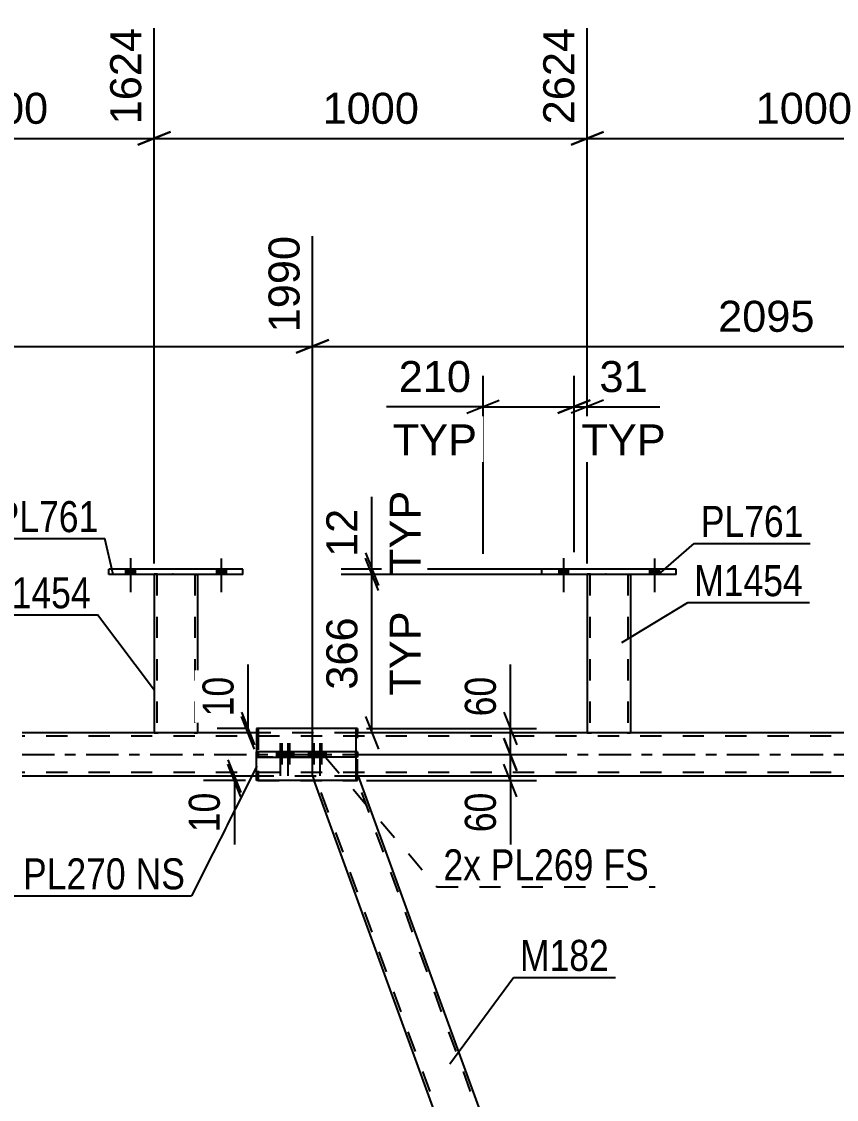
# Model space of a CAD drawing. Header units: millimetres. Extents: x 0 to 841, y 0 to 594.
# Drawn here: x 113.8 to 189.1, y 399 to 498.5 of the extents above; entities that cross this region are included whole.
import ezdxf

# ---------------------------------------------------------------- set-up
doc = ezdxf.new("R2010")
doc.units = ezdxf.units.MM
doc.linetypes.add('DXK_LINE_DOT2', pattern=[3.9198, 1.9599, -1.9599])
doc.linetypes.add('DXK_LINE_DOT3', pattern=[5.9187, 2.979, -0.9799, 0.9799, -0.9799])
doc.styles.add('Arial', font='ARIAL.TTF', dxfattribs={"height": 0.2})
doc.styles.add('Arial Narrow', font='ARIALN.TTF', dxfattribs={"height": 0.2})

# ---------------------------------------------------------------- blocks, each defined once
blk = doc.blocks.new('Bolt-317306913-2172 - 2138')
at = {"linetype": 'Continuous'}
for points in [[(123.44, 447.456), (124.32, 447.455), (124.32, 447.935), (123.44, 447.936)], [(131.84, 447.453), (132.72, 447.453), (132.72, 447.933), (131.84, 447.933)]]:
    blk.add_hatch(color=1, dxfattribs=at).paths.add_polyline_path(points)
at = {"color": 1, "linetype": 'Continuous'}
for p, q in [((123.88, 448.936), (123.879, 445.816)), ((132.28, 448.933), (132.279, 445.813)), ((123.44, 447.936), (123.44, 447.456)), ((124.32, 447.935), (124.32, 447.455)), ((131.84, 447.933), (131.84, 447.453)), ((132.72, 447.933), (132.72, 447.453))]:
    blk.add_line(p, q, dxfattribs=at)
blk = doc.blocks.new('Bolt-317306913-2173 - 2138')
at = {"linetype": 'Continuous'}
for points in [[(123.44, 447.456), (124.32, 447.455), (124.32, 447.935), (123.44, 447.936)], [(131.84, 447.453), (132.72, 447.453), (132.72, 447.933), (131.84, 447.933)]]:
    blk.add_hatch(color=1, dxfattribs=at).paths.add_polyline_path(points)
at = {"color": 1, "linetype": 'Continuous'}
for p, q in [((123.88, 448.936), (123.879, 445.816)), ((132.28, 448.933), (132.279, 445.813)), ((123.44, 447.936), (123.44, 447.456)), ((124.32, 447.935), (124.32, 447.455)), ((131.84, 447.933), (131.84, 447.453)), ((132.72, 447.933), (132.72, 447.453))]:
    blk.add_line(p, q, dxfattribs=at)
blk = doc.blocks.new('Bolt-317306913-2174 - 2138')
at = {"linetype": 'Continuous'}
for points in [[(163.442, 447.456), (164.322, 447.455), (164.323, 447.935), (163.443, 447.936)], [(171.842, 447.453), (172.722, 447.453), (172.723, 447.933), (171.843, 447.933)]]:
    blk.add_hatch(color=1, dxfattribs=at).paths.add_polyline_path(points)
at = {"color": 1, "linetype": 'Continuous'}
for p, q in [((163.883, 448.936), (163.882, 445.816)), ((172.283, 448.933), (172.282, 445.813)), ((163.443, 447.936), (163.442, 447.456)), ((164.323, 447.935), (164.322, 447.455)), ((171.843, 447.933), (171.842, 447.453)), ((172.723, 447.933), (172.722, 447.453))]:
    blk.add_line(p, q, dxfattribs=at)
blk = doc.blocks.new('Bolt-317306913-2175 - 2138')
at = {"linetype": 'Continuous'}
for points in [[(163.442, 447.456), (164.322, 447.455), (164.323, 447.935), (163.443, 447.936)], [(171.842, 447.453), (172.722, 447.453), (172.723, 447.933), (171.843, 447.933)]]:
    blk.add_hatch(color=1, dxfattribs=at).paths.add_polyline_path(points)
at = {"color": 1, "linetype": 'Continuous'}
for p, q in [((163.883, 448.936), (163.882, 445.816)), ((172.283, 448.933), (172.282, 445.813)), ((163.443, 447.936), (163.442, 447.456)), ((164.323, 447.935), (164.322, 447.455)), ((171.843, 447.933), (171.842, 447.453)), ((172.723, 447.933), (172.722, 447.453))]:
    blk.add_line(p, q, dxfattribs=at)
blk = doc.blocks.new('Bolt-317306913-2176 - 2138')
at = {"color": 1, "linetype": 'DXK_LINE_DOT2'}
for p, q in [((137.883, 431.857), (137.883, 428.857)), ((138.581, 431.857), (138.581, 428.857)), ((140.832, 431.857), (140.832, 428.857)), ((141.53, 431.857), (141.53, 428.857)), ((137.523, 431.057), (137.523, 430.577)), ((138.221, 431.057), (138.221, 430.577)), ((138.243, 431.057), (138.243, 430.577)), ((138.941, 431.057), (138.941, 430.577)), ((140.472, 431.057), (140.472, 430.577)), ((141.17, 431.057), (141.17, 430.577)), ((141.192, 431.057), (141.192, 430.577)), ((141.89, 431.057), (141.89, 430.577))]:
    blk.add_line(p, q, dxfattribs=at)
blk = doc.blocks.new('Bolt-317306913-2177 - 2138')
at = {"linetype": 'Continuous'}
for points in [[(138.089, 431.057), (137.369, 431.057), (137.369, 430.577), (138.089, 430.577)], [(138.785, 431.057), (138.065, 431.057), (138.065, 430.577), (138.785, 430.577)], [(141.04, 431.057), (140.32, 431.057), (140.32, 430.577), (141.04, 430.577)], [(141.736, 431.057), (141.016, 431.057), (141.016, 430.577), (141.736, 430.577)]]:
    blk.add_hatch(color=1, dxfattribs=at).paths.add_polyline_path(points)
at = {"color": 1, "linetype": 'Continuous'}
for p, q in [((137.729, 431.857), (137.729, 428.857)), ((138.425, 431.857), (138.425, 428.857)), ((140.68, 431.857), (140.68, 428.857)), ((141.376, 431.857), (141.376, 428.857)), ((137.369, 431.057), (137.369, 430.577)), ((138.065, 431.057), (138.065, 430.577)), ((138.089, 431.057), (138.089, 430.577)), ((138.785, 431.057), (138.785, 430.577)), ((140.32, 431.057), (140.32, 430.577)), ((141.016, 431.057), (141.016, 430.577)), ((141.04, 431.057), (141.04, 430.577)), ((141.736, 431.057), (141.736, 430.577))]:
    blk.add_line(p, q, dxfattribs=at)
blk = doc.blocks.new('Part-317306913-2249 - 2138')
at = {"color": 2, "linetype": 'Continuous'}
for p, q in [((126.075, 432.817), (113.88, 432.817)), ((135.528, 432.817), (130.075, 432.817)), ((166.078, 432.817), (144.704, 432.817)), ((206.077, 432.817), (170.078, 432.817)), ((135.528, 428.817), (113.88, 428.817)), ((224.523, 428.817), (144.964, 428.817))]:
    blk.add_line(p, q, dxfattribs=at)
at = {"color": 7, "linetype": 'DXK_LINE_DOT2'}
for p, q in [((709.954, 432.497), (113.88, 432.497)), ((130.075, 432.817), (126.075, 432.817)), ((144.704, 432.817), (135.528, 432.817)), ((170.078, 432.817), (166.078, 432.817)), ((709.954, 429.137), (113.88, 429.137)), ((144.964, 428.817), (135.528, 428.817))]:
    blk.add_line(p, q, dxfattribs=at)
at = {"color": 7, "linetype": 'DXK_LINE_DOT3'}
blk.add_line((113.88, 430.817), (719.754, 430.817), dxfattribs=at)
blk = doc.blocks.new('Part-317306913-2274 - 2138')
at = {"color": 2, "linetype": 'Continuous'}
for p, q in [((121.88, 447.456), (121.88, 447.936)), ((134.28, 447.932), (121.88, 447.936)), ((134.28, 447.452), (121.88, 447.456)), ((134.28, 447.452), (134.28, 447.932))]:
    blk.add_line(p, q, dxfattribs=at)
blk = doc.blocks.new('Part-317306913-2279 - 2138')
at = {"color": 2, "linetype": 'Continuous'}
for p, q in [((126.08, 447.455), (126.075, 432.816)), ((130.08, 447.454), (130.075, 432.815)), ((126.112, 432.816), (126.075, 432.816)), ((126.216, 432.816), (126.112, 432.816)), ((126.372, 432.816), (126.216, 432.816)), ((129.779, 432.815), (126.372, 432.816)), ((129.935, 432.815), (129.779, 432.815)), ((130.039, 432.815), (129.935, 432.815)), ((130.075, 432.815), (130.039, 432.815))]:
    blk.add_line(p, q, dxfattribs=at)
at = {"color": 7, "linetype": 'DXK_LINE_DOT2'}
for p, q in [((126.08, 447.458), (126.08, 447.458)), ((126.08, 447.458), (126.08, 447.455)), ((126.08, 447.455), (126.08, 447.458)), ((126.116, 447.458), (126.08, 447.458)), ((126.08, 447.458), (126.116, 447.458)), ((126.22, 447.458), (126.116, 447.458)), ((126.116, 447.458), (126.22, 447.458)), ((126.338, 447.458), (126.22, 447.458)), ((126.22, 447.458), (126.376, 447.458)), ((126.32, 447.458), (126.315, 432.816)), ((126.32, 447.458), (126.32, 447.458)), ((126.338, 447.458), (126.32, 447.458)), ((126.32, 447.458), (126.338, 447.458)), ((129.784, 447.457), (126.338, 447.458)), ((126.39, 447.458), (126.338, 447.458)), ((126.338, 447.458), (126.39, 447.458)), ((129.784, 447.457), (126.376, 447.458)), ((129.692, 447.457), (126.39, 447.458)), ((126.39, 447.458), (126.468, 447.458)), ((129.77, 447.457), (126.468, 447.458)), ((129.77, 447.457), (129.692, 447.457)), ((129.822, 447.457), (129.77, 447.457)), ((129.77, 447.457), (129.822, 447.457)), ((129.784, 447.457), (129.939, 447.456)), ((129.939, 447.457), (129.784, 447.457)), ((129.84, 447.457), (129.822, 447.457)), ((129.822, 447.457), (129.84, 447.457)), ((129.84, 447.457), (129.835, 432.815)), ((129.84, 447.457), (129.84, 447.457)), ((130.043, 447.457), (129.939, 447.457)), ((129.939, 447.456), (130.043, 447.456)), ((130.08, 447.457), (130.043, 447.457)), ((130.043, 447.456), (130.08, 447.456)), ((130.08, 447.457), (130.08, 447.456)), ((130.08, 447.454), (130.08, 447.457)), ((130.08, 447.456), (130.08, 447.454)), ((126.075, 432.816), (126.112, 432.816)), ((126.112, 432.816), (126.216, 432.816)), ((126.216, 432.816), (126.372, 432.816)), ((126.334, 432.816), (126.315, 432.816)), ((126.315, 432.816), (126.334, 432.816)), ((126.386, 432.816), (126.334, 432.816)), ((126.334, 432.816), (126.372, 432.816)), ((129.835, 432.815), (126.372, 432.816)), ((126.372, 432.816), (126.386, 432.816)), ((129.687, 432.815), (126.386, 432.816)), ((126.386, 432.816), (126.463, 432.816)), ((129.765, 432.815), (126.463, 432.816)), ((129.765, 432.815), (129.687, 432.815)), ((129.817, 432.815), (129.765, 432.815)), ((129.765, 432.815), (129.817, 432.815)), ((129.835, 432.815), (129.817, 432.815)), ((129.817, 432.815), (129.835, 432.815)), ((129.835, 432.815), (129.935, 432.815)), ((129.935, 432.815), (130.039, 432.815)), ((130.039, 432.815), (130.075, 432.815))]:
    blk.add_line(p, q, dxfattribs=at)
blk = doc.blocks.new('Part-317306913-2284 - 2138')
at = {"color": 2, "linetype": 'Continuous'}
for p, q in [((161.882, 447.456), (161.883, 447.936)), ((174.282, 447.452), (161.882, 447.456)), ((174.283, 447.932), (161.883, 447.936)), ((174.282, 447.452), (174.283, 447.932))]:
    blk.add_line(p, q, dxfattribs=at)
blk = doc.blocks.new('Part-317306913-2289 - 2138')
at = {"color": 2, "linetype": 'Continuous'}
for p, q in [((166.082, 447.455), (166.078, 432.816)), ((170.082, 447.454), (170.078, 432.815)), ((166.114, 432.816), (166.078, 432.816)), ((166.218, 432.816), (166.114, 432.816)), ((166.374, 432.816), (166.218, 432.816)), ((169.781, 432.815), (166.374, 432.816)), ((169.937, 432.815), (169.781, 432.815)), ((170.041, 432.815), (169.937, 432.815)), ((170.078, 432.815), (170.041, 432.815))]:
    blk.add_line(p, q, dxfattribs=at)
at = {"color": 7, "linetype": 'DXK_LINE_DOT2'}
for p, q in [((166.082, 447.458), (166.082, 447.458)), ((166.082, 447.458), (166.082, 447.455)), ((166.082, 447.455), (166.082, 447.458)), ((166.119, 447.458), (166.082, 447.458)), ((166.082, 447.458), (166.119, 447.458)), ((166.223, 447.458), (166.119, 447.458)), ((166.119, 447.458), (166.223, 447.458)), ((166.341, 447.458), (166.223, 447.458)), ((166.223, 447.458), (166.379, 447.458)), ((166.322, 447.458), (166.318, 432.816)), ((166.322, 447.458), (166.322, 447.458)), ((166.341, 447.458), (166.322, 447.458)), ((166.322, 447.458), (166.341, 447.458)), ((169.786, 447.457), (166.341, 447.458)), ((166.393, 447.458), (166.341, 447.458)), ((166.341, 447.458), (166.393, 447.458)), ((169.786, 447.457), (166.379, 447.458)), ((169.694, 447.457), (166.393, 447.458)), ((166.393, 447.458), (166.471, 447.458)), ((169.772, 447.457), (166.471, 447.458)), ((169.772, 447.457), (169.694, 447.457)), ((169.824, 447.457), (169.772, 447.457)), ((169.772, 447.457), (169.824, 447.457)), ((169.786, 447.457), (169.942, 447.456)), ((169.942, 447.457), (169.786, 447.457)), ((169.842, 447.457), (169.824, 447.457)), ((169.824, 447.457), (169.842, 447.457)), ((169.842, 447.457), (169.838, 432.815)), ((169.842, 447.457), (169.842, 447.457)), ((170.046, 447.457), (169.942, 447.457)), ((169.942, 447.456), (170.046, 447.456)), ((170.082, 447.457), (170.046, 447.457)), ((170.046, 447.456), (170.082, 447.456)), ((170.082, 447.457), (170.082, 447.456)), ((170.082, 447.454), (170.082, 447.457)), ((170.082, 447.456), (170.082, 447.454)), ((166.078, 432.816), (166.114, 432.816)), ((166.114, 432.816), (166.218, 432.816)), ((166.218, 432.816), (166.374, 432.816)), ((166.336, 432.816), (166.318, 432.816)), ((166.318, 432.816), (166.336, 432.816)), ((166.388, 432.816), (166.336, 432.816)), ((166.336, 432.816), (166.374, 432.816)), ((169.781, 432.815), (166.374, 432.816)), ((166.374, 432.816), (166.388, 432.816)), ((169.69, 432.815), (166.388, 432.816)), ((166.388, 432.816), (166.466, 432.816)), ((169.819, 432.815), (166.466, 432.816)), ((169.767, 432.815), (169.69, 432.815)), ((169.819, 432.815), (169.767, 432.815)), ((169.781, 432.815), (169.937, 432.815)), ((169.838, 432.815), (169.819, 432.815)), ((169.819, 432.815), (169.838, 432.815)), ((169.937, 432.815), (170.041, 432.815)), ((170.041, 432.815), (170.078, 432.815))]:
    blk.add_line(p, q, dxfattribs=at)
blk = doc.blocks.new('Part-317306913-2294 - 2138')
at = {"color": 7, "linetype": 'DXK_LINE_DOT2'}
for p, q in [((135.68, 433.217), (135.68, 428.417)), ((144.704, 433.217), (135.68, 433.217)), ((144.87, 428.417), (144.87, 432.817)), ((135.68, 428.417), (144.87, 428.417))]:
    blk.add_line(p, q, dxfattribs=at)
at = {"color": 2, "linetype": 'Continuous'}
for q in [(144.704, 433.217), (144.87, 432.817)]:
    blk.add_line((144.87, 433.217), q, dxfattribs=at)
blk = doc.blocks.new('Part-317306913-2339 - 2138')
at = {"color": 2, "linetype": 'Continuous'}
for p, q in [((144.704, 433.217), (135.528, 433.217)), ((135.528, 433.217), (135.528, 431.057)), ((144.704, 433.217), (144.704, 428.417)), ((135.528, 428.417), (135.528, 430.577)), ((144.704, 428.417), (135.528, 428.417))]:
    blk.add_line(p, q, dxfattribs=at)
at = {"color": 7, "linetype": 'DXK_LINE_DOT2'}
for p, q in [((135.528, 433.217), (135.528, 430.577)), ((135.528, 430.577), (135.528, 431.057))]:
    blk.add_line(p, q, dxfattribs=at)
blk = doc.blocks.new('Part-317306913-2633 - 2138')
at = {"color": 7, "linetype": 'DXK_LINE_DOT2'}
for p, q in [((144.704, 428.817), (140.707, 428.817)), ((140.707, 428.817), (140.853, 428.417)), ((185.083, 307.597), (140.962, 428.817)), ((140.962, 428.817), (140.982, 428.817)), ((188.829, 307.597), (144.708, 428.817))]:
    blk.add_line(p, q, dxfattribs=at)
at = {"color": 2, "linetype": 'Continuous'}
for p, q in [((184.827, 307.597), (140.853, 428.417)), ((144.964, 428.817), (144.704, 428.817)), ((187.821, 311.067), (144.964, 428.817))]:
    blk.add_line(p, q, dxfattribs=at)
blk = doc.blocks.new('Part-317306913-2639 - 2138')
at = {"color": 7, "linetype": 'DXK_LINE_DOT2'}
for p, q in [((144.87, 431.057), (135.68, 431.057)), ((135.68, 431.057), (135.68, 430.577)), ((144.87, 430.577), (135.68, 430.577)), ((141.947, 431.057), (141.947, 430.577)), ((144.87, 431.057), (144.87, 430.577))]:
    blk.add_line(p, q, dxfattribs=at)
blk = doc.blocks.new('Part-317306913-2645 - 2138')
at = {"color": 2, "linetype": 'Continuous'}
for p, q in [((141.799, 431.057), (135.528, 431.057)), ((135.528, 431.057), (135.528, 430.577)), ((135.528, 430.577), (141.799, 430.577)), ((144.704, 431.057), (141.799, 431.057)), ((141.799, 430.577), (141.799, 431.057)), ((144.704, 430.577), (141.799, 430.577)), ((144.704, 430.577), (144.704, 431.057))]:
    blk.add_line(p, q, dxfattribs=at)
blk = doc.blocks.new('StraightDimension-317306913-8556 - 2138')
at = {"color": 7, "linetype": 'Continuous'}
for p, q in [((126.08, 448.443), (126.08, 497.919)), ((97.58, 448.458), (97.58, 495.695)), ((99.08, 488.324), (96.08, 487.124)), ((124.58, 487.124), (127.58, 488.324)), ((97.58, 487.724), (126.08, 487.724))]:
    blk.add_line(p, q, dxfattribs=at)
at = {"color": 0}
blk.add_wipeout([(116.877, 488.474), (116.877, 492.674), (106.783, 492.674), (106.783, 488.474)], dxfattribs=at)
at = {"color": 3, "style": 'Arial'}
blk.add_text('1000', height=2.8652, dxfattribs=at).set_placement((107.383, 489.074))
at = {"color": 0, "linetype": 'Continuous'}
blk.add_wipeout([(125.48, 498.519), (121.28, 498.519), (121.28, 488.424), (125.48, 488.424)], dxfattribs=at)
at = {"color": 3, "linetype": 'Continuous', "style": 'Arial'}
blk.add_text('1624', height=2.8652, rotation=90.00021, dxfattribs=at).set_placement((124.88, 489.024))
blk = doc.blocks.new('StraightDimension-317306913-3512 - 2138')
at = {"color": 7, "linetype": 'Continuous'}
for p, q in [((140.707, 429.817), (140.707, 478.705)), ((76.76, 433.817), (76.76, 472.034)), ((78.26, 469.11), (75.26, 467.91)), ((139.207, 467.91), (142.207, 469.11)), ((76.76, 468.51), (140.707, 468.51))]:
    blk.add_line(p, q, dxfattribs=at)
at = {"color": 0}
blk.add_wipeout([(113.781, 469.26), (113.781, 473.46), (103.686, 473.46), (103.686, 469.26)], dxfattribs=at)
at = {"color": 3, "style": 'Arial'}
blk.add_text('1990', height=2.8652, dxfattribs=at).set_placement((104.286, 469.86))
at = {"color": 0, "linetype": 'Continuous'}
for points in [[(140.107, 479.305), (135.907, 479.305), (135.907, 469.21), (140.107, 469.21)], [(76.16, 472.634), (71.96, 472.634), (71.96, 469.21), (76.16, 469.21)]]:
    blk.add_wipeout(points, dxfattribs=at)
at = {"color": 3, "linetype": 'Continuous', "style": 'Arial'}
for s, height, p in [('1990', 2.8652, (139.507, 469.81)), ('0', 2.865, (75.56, 469.81))]:
    blk.add_text(s, height=height, rotation=90.00021, dxfattribs=at).set_placement(p)
blk = doc.blocks.new('StraightDimension-317306913-8554 - 2138')
at = {"color": 7, "linetype": 'Continuous'}
for p, q in [((166.082, 448.458), (166.082, 497.919)), ((206.082, 448.446), (206.082, 497.919)), ((167.582, 488.324), (164.582, 487.124)), ((204.582, 487.124), (207.582, 488.324)), ((166.082, 487.724), (206.082, 487.724))]:
    blk.add_line(p, q, dxfattribs=at)
at = {"color": 0}
blk.add_wipeout([(191.129, 488.474), (191.129, 492.674), (181.035, 492.674), (181.035, 488.474)], dxfattribs=at)
at = {"color": 3, "style": 'Arial'}
blk.add_text('1000', height=2.8652, dxfattribs=at).set_placement((181.635, 489.074))
at = {"color": 0, "linetype": 'Continuous'}
blk.add_wipeout([(205.482, 498.519), (201.282, 498.519), (201.282, 488.424), (205.482, 488.424)], dxfattribs=at)
at = {"color": 3, "linetype": 'Continuous', "style": 'Arial'}
blk.add_text('3624', height=2.8652, rotation=90.00021, dxfattribs=at).set_placement((204.882, 489.024))
blk = doc.blocks.new('StraightDimension-317306913-8555 - 2138')
at = {"color": 7, "linetype": 'Continuous'}
for p, q in [((126.08, 448.443), (126.08, 497.919)), ((166.082, 448.458), (166.082, 497.919)), ((127.58, 488.324), (124.58, 487.124)), ((164.582, 487.124), (167.582, 488.324)), ((126.08, 487.724), (166.082, 487.724))]:
    blk.add_line(p, q, dxfattribs=at)
at = {"color": 0}
blk.add_wipeout([(151.128, 488.474), (151.128, 492.674), (141.034, 492.674), (141.034, 488.474)], dxfattribs=at)
at = {"color": 3, "style": 'Arial'}
blk.add_text('1000', height=2.8652, dxfattribs=at).set_placement((141.634, 489.074))
at = {"color": 0, "linetype": 'Continuous'}
blk.add_wipeout([(165.482, 498.519), (161.282, 498.519), (161.282, 488.424), (165.482, 488.424)], dxfattribs=at)
at = {"color": 3, "linetype": 'Continuous', "style": 'Arial'}
blk.add_text('2624', height=2.8652, rotation=90.00021, dxfattribs=at).set_placement((164.882, 489.024))
blk = doc.blocks.new('StraightDimension-317306913-3511 - 2138')
at = {"color": 7, "linetype": 'Continuous'}
for p, q in [((224.523, 429.817), (224.523, 483.205)), ((140.707, 429.817), (140.707, 478.705)), ((142.207, 469.11), (139.207, 467.91)), ((223.023, 467.91), (226.023, 469.11)), ((140.707, 468.51), (224.523, 468.51))]:
    blk.add_line(p, q, dxfattribs=at)
at = {"color": 0, "linetype": 'Continuous'}
blk.add_wipeout([(223.923, 483.805), (219.723, 483.805), (219.723, 473.71), (223.923, 473.71)], dxfattribs=at)
at = {"color": 0}
blk.add_wipeout([(187.662, 469.26), (187.662, 473.46), (177.568, 473.46), (177.568, 469.26)], dxfattribs=at)
at = {"color": 3, "linetype": 'Continuous', "style": 'Arial'}
blk.add_text('4085', height=2.8652, rotation=90.00021, dxfattribs=at).set_placement((223.323, 474.31))
at = {"color": 3, "style": 'Arial'}
blk.add_text('2095', height=2.8652, dxfattribs=at).set_placement((178.168, 469.86))
blk = doc.blocks.new('StraightDimension-317306913-3789 - 2138')
at = {"color": 7, "linetype": 'Continuous'}
for p, q in [((146.198, 447.934), (146.198, 454.631)), ((146.198, 447.934), (146.198, 454.631)), ((145.598, 449.434), (146.798, 446.434)), ((146.798, 445.954), (145.598, 448.954)), ((167.083, 447.934), (143.348, 447.934)), ((167.082, 447.454), (143.348, 447.454)), ((146.198, 447.454), (146.198, 447.934))]:
    blk.add_line(p, q, dxfattribs=at)
at = {"color": 0, "linetype": 'Continuous'}
blk.add_wipeout([(151.298, 455.771), (147.098, 455.77), (147.098, 446.795), (151.298, 446.795)], dxfattribs=at)
at = {"color": 0}
blk.add_wipeout([(145.448, 454.106), (141.248, 454.106), (141.248, 448.459), (145.448, 448.459)], dxfattribs=at)
at = {"color": 3, "linetype": 'Continuous', "style": 'Arial'}
blk.add_text('TYP', height=2.8652, rotation=90.00021, dxfattribs=at).set_placement((150.698, 447.395))
at = {"color": 3, "style": 'Arial'}
blk.add_text('12', height=2.8652, rotation=90.00021, dxfattribs=at).set_placement((144.848, 449.059))
blk = doc.blocks.new('StraightDimension-317306913-3799 - 2138')
at = {"color": 7, "linetype": 'Continuous'}
for p, q in [((146.798, 445.954), (145.598, 448.954)), ((167.082, 447.454), (143.348, 447.454)), ((146.198, 432.816), (146.198, 447.454)), ((145.598, 434.316), (146.798, 431.316)), ((165.078, 432.816), (143.348, 432.816))]:
    blk.add_line(p, q, dxfattribs=at)
at = {"color": 0, "linetype": 'Continuous'}
blk.add_wipeout([(151.298, 444.623), (147.098, 444.623), (147.098, 435.647), (151.298, 435.647)], dxfattribs=at)
at = {"color": 0}
blk.add_wipeout([(145.448, 444.071), (141.248, 444.071), (141.248, 436.2), (145.448, 436.2)], dxfattribs=at)
at = {"color": 3, "style": 'Arial'}
blk.add_text('366', height=2.8652, rotation=90.00021, dxfattribs=at).set_placement((144.848, 436.8))
at = {"color": 3, "linetype": 'Continuous', "style": 'Arial'}
blk.add_text('TYP', height=2.8652, rotation=90.00021, dxfattribs=at).set_placement((150.698, 436.247))
blk = doc.blocks.new('StraightDimension-317306913-8860 - 2138')
at = {"color": 7, "linetype": 'Continuous'}
for p, q in [((156.46, 449.347), (156.46, 465.794)), ((164.86, 449.496), (164.86, 465.794)), ((154.96, 462.344), (157.96, 463.544)), ((166.36, 463.544), (163.36, 462.344)), ((156.46, 462.944), (147.539, 462.944)), ((156.46, 462.944), (147.539, 462.944)), ((156.46, 462.944), (164.86, 462.944))]:
    blk.add_line(p, q, dxfattribs=at)
at = {"color": 0}
blk.add_wipeout([(155.935, 463.694), (155.935, 467.894), (148.064, 467.894), (148.064, 463.694)], dxfattribs=at)
at = {"color": 0, "linetype": 'Continuous'}
blk.add_wipeout([(156.487, 457.844), (156.487, 462.044), (147.511, 462.044), (147.511, 457.844)], dxfattribs=at)
at = {"color": 3, "style": 'Arial'}
blk.add_text('210', height=2.8652, dxfattribs=at).set_placement((148.664, 464.294))
at = {"color": 3, "linetype": 'Continuous', "style": 'Arial'}
blk.add_text('TYP', height=2.8652, dxfattribs=at).set_placement((148.111, 458.444))
blk = doc.blocks.new('StraightDimension-317306913-8859 - 2138')
at = {"color": 7, "linetype": 'Continuous'}
for p, q in [((164.86, 449.496), (164.86, 465.794)), ((166.082, 448.458), (166.082, 465.794)), ((163.36, 462.344), (166.36, 463.544)), ((167.582, 463.544), (164.582, 462.344)), ((164.86, 462.944), (166.082, 462.944)), ((166.082, 462.944), (172.78, 462.944)), ((166.082, 462.944), (172.78, 462.944))]:
    blk.add_line(p, q, dxfattribs=at)
at = {"color": 0}
blk.add_wipeout([(172.255, 463.694), (172.255, 467.894), (166.607, 467.894), (166.607, 463.694)], dxfattribs=at)
at = {"color": 0, "linetype": 'Continuous'}
blk.add_wipeout([(173.919, 457.844), (173.919, 462.044), (164.943, 462.044), (164.943, 457.844)], dxfattribs=at)
at = {"color": 3, "style": 'Arial'}
blk.add_text('31', height=2.8652, dxfattribs=at).set_placement((167.207, 464.294))
at = {"color": 3, "linetype": 'Continuous', "style": 'Arial'}
blk.add_text('TYP', height=2.8652, dxfattribs=at).set_placement((165.543, 458.444))
blk = doc.blocks.new('StraightDimension-317306913-21889 - 2138')
at = {"color": 7, "linetype": 'Continuous'}
for p, q in [((132.892, 430.317), (134.092, 427.317)), ((134.092, 426.917), (132.892, 429.917)), ((134.528, 428.817), (130.642, 428.817)), ((134.528, 428.417), (130.642, 428.417)), ((133.492, 428.417), (133.492, 428.817)), ((133.492, 428.417), (133.492, 422.511)), ((133.492, 428.417), (133.492, 422.511))]:
    blk.add_line(p, q, dxfattribs=at)
at = {"color": 0}
blk.add_wipeout([(132.742, 427.892), (128.542, 427.892), (128.542, 423.036), (132.742, 423.036)], dxfattribs=at)
at = {"color": 3, "style": 'Arial Narrow'}
blk.add_text('10', height=2.8633, rotation=90.00021, dxfattribs=at).set_placement((132.142, 423.636))
blk = doc.blocks.new('StraightDimension-317306913-21912 - 2138')
at = {"color": 7, "linetype": 'Continuous'}
for p, q in [((134.759, 433.217), (134.759, 439.123)), ((134.759, 433.217), (134.759, 439.123)), ((134.159, 434.717), (135.359, 431.717)), ((135.359, 431.317), (134.159, 434.317)), ((134.528, 433.217), (131.909, 433.217)), ((134.759, 432.817), (134.759, 433.217)), ((134.528, 432.817), (131.909, 432.817))]:
    blk.add_line(p, q, dxfattribs=at)
at = {"color": 0}
blk.add_wipeout([(134.009, 438.598), (129.809, 438.598), (129.809, 433.742), (134.009, 433.742)], dxfattribs=at)
at = {"color": 3, "style": 'Arial Narrow'}
blk.add_text('10', height=2.8633, rotation=90.00021, dxfattribs=at).set_placement((133.409, 434.342))
blk = doc.blocks.new('StraightDimension-317306913-21938 - 2138')
at = {"color": 7, "linetype": 'Continuous'}
for p, q in [((158.991, 433.217), (158.991, 439.123)), ((158.991, 433.217), (158.991, 439.123)), ((158.391, 434.717), (159.591, 431.717)), ((145.704, 433.217), (161.391, 433.217)), ((158.991, 430.817), (158.991, 433.217)), ((159.591, 429.317), (158.391, 432.317)), ((145.704, 430.817), (161.391, 430.817))]:
    blk.add_line(p, q, dxfattribs=at)
at = {"color": 0}
blk.add_wipeout([(158.241, 438.598), (154.041, 438.598), (154.041, 433.742), (158.241, 433.742)], dxfattribs=at)
at = {"color": 3, "style": 'Arial Narrow'}
blk.add_text('60', height=2.8633, rotation=90.00021, dxfattribs=at).set_placement((157.641, 434.342))
blk = doc.blocks.new('StraightDimension-317306913-21939 - 2138')
at = {"color": 7, "linetype": 'Continuous'}
for p, q in [((158.391, 432.317), (159.591, 429.317)), ((145.704, 430.817), (161.391, 430.817)), ((158.991, 428.417), (158.991, 430.817)), ((159.591, 426.917), (158.391, 429.917)), ((145.704, 428.417), (161.391, 428.417)), ((158.991, 428.417), (158.991, 422.511)), ((158.991, 428.417), (158.991, 422.511))]:
    blk.add_line(p, q, dxfattribs=at)
at = {"color": 0}
blk.add_wipeout([(158.241, 427.892), (154.041, 427.892), (154.041, 423.036), (158.241, 423.036)], dxfattribs=at)
at = {"color": 3, "style": 'Arial Narrow'}
blk.add_text('60', height=2.8633, rotation=90.00021, dxfattribs=at).set_placement((157.641, 423.636))
blk = doc.blocks.new('Mark-317306913-2270 - 2138')
at = {"color": 30, "linetype": 'Continuous'}
for p in [(110.832, 450.758), (122.288, 447.456)]:
    blk.add_line(p, (121.536, 450.758), dxfattribs=at)
at = {"color": 0}
blk.add_wipeout([(120.936, 451.358), (120.936, 454.358), (111.432, 454.358), (111.432, 451.358)], dxfattribs=at)
blk.add_wipeout([(120.936, 451.358), (120.936, 454.358), (111.432, 454.358), (111.432, 451.358)], dxfattribs=at)
at = {"color": 3, "style": 'Arial Narrow'}
blk.add_text('PL761', height=2.8633, dxfattribs=at).set_placement((111.432, 451.358))
blk = doc.blocks.new('Mark-317306913-2275 - 2138')
at = {"color": 30, "linetype": 'Continuous'}
for p in [(109.581, 443.721), (126.098, 436.725)]:
    blk.add_line(p, (120.833, 443.721), dxfattribs=at)
at = {"color": 0}
blk.add_wipeout([(120.233, 444.321), (120.233, 447.321), (110.181, 447.321), (110.181, 444.321)], dxfattribs=at)
blk.add_wipeout([(120.233, 444.321), (120.233, 447.321), (110.181, 447.321), (110.181, 444.321)], dxfattribs=at)
at = {"color": 3, "style": 'Arial Narrow'}
blk.add_text('M1454', height=2.8633, dxfattribs=at).set_placement((110.181, 444.321))
blk = doc.blocks.new('Mark-317306913-2280 - 2138')
at = {"color": 30, "linetype": 'Continuous'}
for p, q in [((172.649, 447.453), (175.969, 450.314)), ((175.969, 450.314), (186.673, 450.314))]:
    blk.add_line(p, q, dxfattribs=at)
at = {"color": 0}
blk.add_wipeout([(186.073, 450.914), (186.073, 453.914), (176.569, 453.914), (176.569, 450.914)], dxfattribs=at)
blk.add_wipeout([(186.073, 450.914), (186.073, 453.914), (176.569, 453.914), (176.569, 450.914)], dxfattribs=at)
at = {"color": 3, "style": 'Arial Narrow'}
blk.add_text('PL761', height=2.8633, dxfattribs=at).set_placement((176.569, 450.914))
blk = doc.blocks.new('Mark-317306913-2285 - 2138')
at = {"color": 30, "linetype": 'Continuous'}
for p, q in [((169.282, 441.148), (175.359, 444.841)), ((175.359, 444.841), (186.611, 444.841))]:
    blk.add_line(p, q, dxfattribs=at)
at = {"color": 0}
blk.add_wipeout([(186.011, 445.441), (186.011, 448.441), (175.959, 448.441), (175.959, 445.441)], dxfattribs=at)
blk.add_wipeout([(186.011, 445.441), (186.011, 448.441), (175.959, 448.441), (175.959, 445.441)], dxfattribs=at)
at = {"color": 3, "style": 'Arial Narrow'}
blk.add_text('M1454', height=2.8633, dxfattribs=at).set_placement((175.959, 445.441))
blk = doc.blocks.new('MarkSet-317306913-21811 - 2138')
at = {"color": 30, "linetype": 'Continuous'}
for p in [(135.57, 429.742), (108.989, 417.759)]:
    blk.add_line(p, (129.529, 417.759), dxfattribs=at)
at = {"color": 0}
for points in [[(113.061, 418.359), (113.061, 421.359), (109.589, 421.359), (109.589, 418.359)], [(123.465, 418.359), (123.465, 421.359), (113.961, 421.359), (113.961, 418.359)], [(128.929, 418.359), (128.929, 421.359), (124.365, 421.359), (124.365, 418.359)]]:
    blk.add_wipeout(points, dxfattribs=at)
for points in [[(113.061, 418.359), (113.061, 421.359), (109.589, 421.359), (109.589, 418.359)], [(123.465, 418.359), (123.465, 421.359), (113.961, 421.359), (113.961, 418.359)], [(128.929, 418.359), (128.929, 421.359), (124.365, 421.359), (124.365, 418.359)]]:
    blk.add_wipeout(points, dxfattribs=at)
at = {"color": 3, "style": 'Arial Narrow'}
for s, p in [('2x', (109.589, 418.359)), ('PL270', (113.961, 418.359)), ('NS', (124.365, 418.359))]:
    blk.add_text(s, height=2.8633, dxfattribs=at).set_placement(p)
blk = doc.blocks.new('Mark-317306913-2629 - 2138')
at = {"color": 30, "linetype": 'Continuous'}
for p, q in [((153.389, 402.25), (159.265, 410.226)), ((159.265, 410.226), (168.689, 410.226))]:
    blk.add_line(p, q, dxfattribs=at)
at = {"color": 0}
blk.add_wipeout([(168.089, 410.826), (168.089, 413.826), (159.865, 413.826), (159.865, 410.826)], dxfattribs=at)
blk.add_wipeout([(168.089, 410.826), (168.089, 413.826), (159.865, 413.826), (159.865, 410.826)], dxfattribs=at)
at = {"color": 3, "style": 'Arial Narrow'}
blk.add_text('M182', height=2.8633, dxfattribs=at).set_placement((159.865, 410.826))
blk = doc.blocks.new('MarkSet-317306913-21853 - 2138')
at = {"color": 30, "linetype": 'DXK_LINE_DOT2'}
for p, q in [((141.898, 430.577), (152.194, 418.592)), ((152.194, 418.592), (172.368, 418.592))]:
    blk.add_line(p, q, dxfattribs=at)
at = {"color": 0}
for points in [[(156.265, 419.192), (156.265, 422.192), (152.794, 422.192), (152.794, 419.192)], [(166.669, 419.192), (166.669, 422.192), (157.165, 422.192), (157.165, 419.192)], [(171.768, 419.192), (171.768, 422.192), (167.569, 422.192), (167.569, 419.192)]]:
    blk.add_wipeout(points, dxfattribs=at)
for points in [[(156.265, 419.192), (156.265, 422.192), (152.794, 422.192), (152.794, 419.192)], [(166.669, 419.192), (166.669, 422.192), (157.165, 422.192), (157.165, 419.192)], [(171.768, 419.192), (171.768, 422.192), (167.569, 422.192), (167.569, 419.192)]]:
    blk.add_wipeout(points, dxfattribs=at)
at = {"color": 3, "style": 'Arial Narrow'}
for s, p in [('2x', (152.794, 419.192)), ('PL269', (157.165, 419.192)), ('FS', (167.569, 419.192))]:
    blk.add_text(s, height=2.8633, dxfattribs=at).set_placement(p)

msp = doc.modelspace()

# ---------------------------------------------------------------- block references
for name in ['Bolt-317306913-2172 - 2138', 'Bolt-317306913-2173 - 2138', 'Bolt-317306913-2174 - 2138', 'Bolt-317306913-2175 - 2138', 'Part-317306913-2274 - 2138', 'Part-317306913-2279 - 2138', 'Part-317306913-2284 - 2138', 'Part-317306913-2289 - 2138', 'Part-317306913-2339 - 2138', 'Part-317306913-2294 - 2138', 'Part-317306913-2249 - 2138', 'Bolt-317306913-2177 - 2138', 'Bolt-317306913-2176 - 2138', 'Part-317306913-2645 - 2138', 'Part-317306913-2639 - 2138', 'Part-317306913-2633 - 2138']:
    msp.add_blockref(name, (0, 0))

# ---------------------------------------------------------------- next in the draw order: block references
for name in ['StraightDimension-317306913-8556 - 2138', 'StraightDimension-317306913-8554 - 2138', 'Mark-317306913-2629 - 2138']:
    msp.add_blockref(name, (0, 0))

# ---------------------------------------------------------------- next in the draw order: block references
msp.add_blockref('StraightDimension-317306913-3512 - 2138', (0, 0))

# ---------------------------------------------------------------- next in the draw order: block references
for name in ['StraightDimension-317306913-8555 - 2138', 'Mark-317306913-2270 - 2138', 'StraightDimension-317306913-21912 - 2138', 'StraightDimension-317306913-21889 - 2138']:
    msp.add_blockref(name, (0, 0))

# ---------------------------------------------------------------- next in the draw order: block references
for name in ['StraightDimension-317306913-3511 - 2138', 'Mark-317306913-2275 - 2138', 'MarkSet-317306913-21811 - 2138']:
    msp.add_blockref(name, (0, 0))

# ---------------------------------------------------------------- next in the draw order: block references
msp.add_blockref('StraightDimension-317306913-3789 - 2138', (0, 0))

# ---------------------------------------------------------------- next in the draw order: block references
msp.add_blockref('StraightDimension-317306913-3799 - 2138', (0, 0))

# ---------------------------------------------------------------- next in the draw order: block references
for name in ['StraightDimension-317306913-8860 - 2138', 'StraightDimension-317306913-21938 - 2138']:
    msp.add_blockref(name, (0, 0))

# ---------------------------------------------------------------- next in the draw order: block references
for name in ['StraightDimension-317306913-8859 - 2138', 'StraightDimension-317306913-21939 - 2138']:
    msp.add_blockref(name, (0, 0))

# ---------------------------------------------------------------- next in the draw order: block references
for name in ['Mark-317306913-2280 - 2138', 'MarkSet-317306913-21853 - 2138']:
    msp.add_blockref(name, (0, 0))

# ---------------------------------------------------------------- next in the draw order: block references
msp.add_blockref('Mark-317306913-2285 - 2138', (0, 0))

doc.saveas('drawing.dxf')
